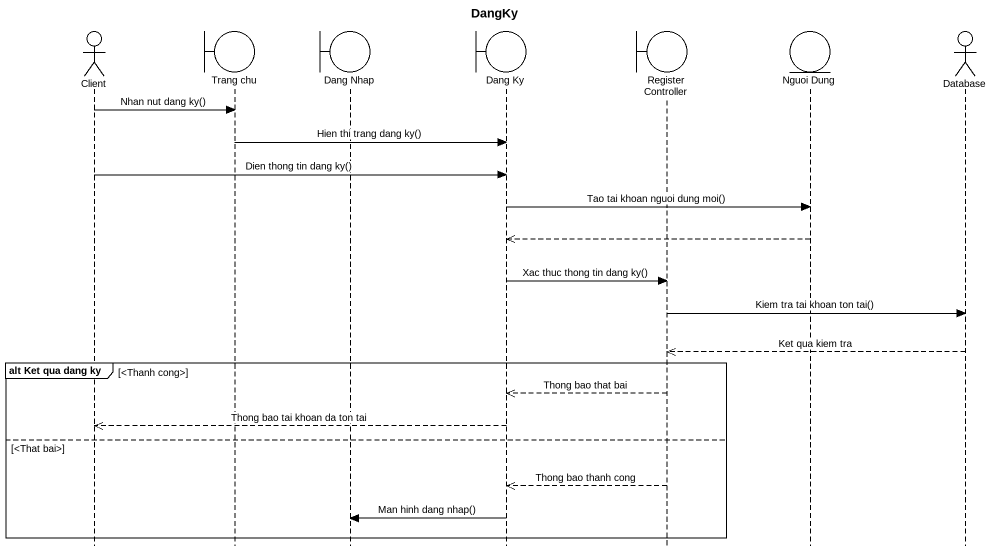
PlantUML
@startuml
title DangKy
hide footbox
actor Client
boundary "Trang chu" as Trang_chu
boundary "Dang Nhap" as Dang_Nhap
boundary "Dang Ky" as Dang_Ky
boundary "Register Controller" as Register_Controller
entity "Nguoi Dung" as Nguoi_Dung
actor "Database" as Database_

Client -> Trang_chu : Nhan nut dang ky()
Trang_chu -> Dang_Ky : Hien thi trang dang ky()
Client -> Dang_Ky : Dien thong tin dang ky()
Dang_Ky -> Nguoi_Dung : Tao tai khoan nguoi dung moi()
Nguoi_Dung -->> Dang_Ky
Dang_Ky -> Register_Controller : Xac thuc thong tin dang ky()
Register_Controller -> Database_ : Kiem tra tai khoan ton tai()
Database_ -->> Register_Controller : Ket qua kiem tra
group alt Ket qua dang ky [<Thanh cong>]
  Register_Controller -->> Dang_Ky : Thong bao that bai
  Dang_Ky -->> Client : Thong bao tai khoan da ton tai
else <That bai>
  Register_Controller -->> Dang_Ky : Thong bao thanh cong
  Dang_Ky -> Dang_Nhap : Man hinh dang nhap()
end
@enduml
